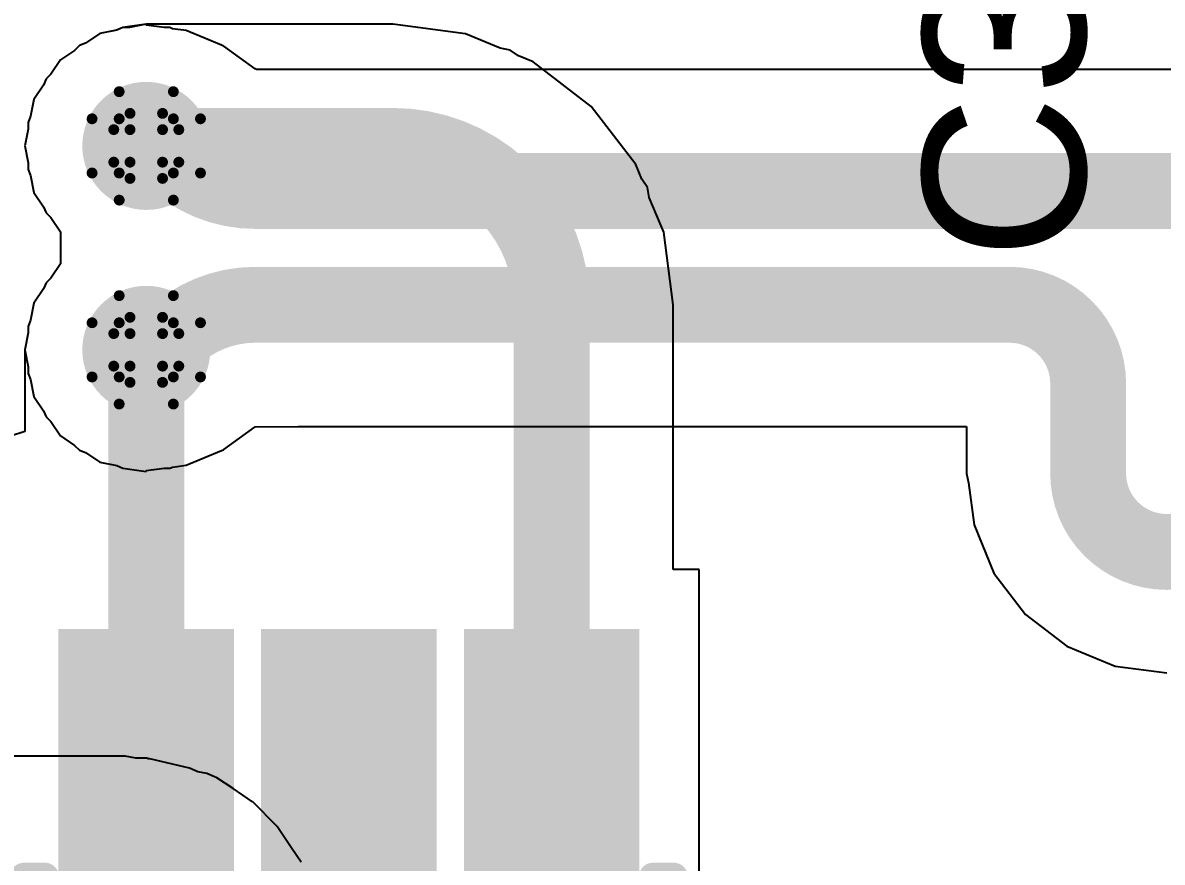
# Model space of a CAD drawing. Header units: inches. Extents: x -3 to 195, y 0 to 199.
# Drawn here: x 0.2789 to 0.4892, y 1.6339 to 1.7887 of the extents above; entities that cross this region are included whole.
import ezdxf

# ---------------------------------------------------------------- set-up
doc = ezdxf.new("R2010")
doc.units = ezdxf.units.IN
doc.header["$MEASUREMENT"] = 0
for name, color, linetype in [('Bottom Layer', 5, 'Continuous'), ('Drill Drawing', 1, 'Continuous'), ('Top Layer', 1, 'Continuous'), ('Top Overlay', 2, 'Continuous'), ('Top Paste', 8, 'Continuous'), ('Top Solder', 216, 'Continuous'), ('Via Holes', 16, 'Continuous')]:
    doc.layers.add(name, color=color, linetype=linetype)
doc.styles.add('Arial', font='', dxfattribs={"height": 0.2})
doc.styles.get('Arial').set_extended_font_data('Arial')

# ---------------------------------------------------------------- blocks, each defined once
blk = doc.blocks.new('SOT_23_6_16')
at = {"layer": 'Top Layer'}
for points in [[(-0.07558985, 0.0496061), (-0.02755835, 0.0496061), (-0.02755835, 0.0251967), (-0.07558985, 0.0251967)], [(0.02756015, 0.0496061), (0.07559165, 0.0496061), (0.07559165, 0.0251967), (0.02756015, 0.0251967)], [(-0.07558985, 0.0122041), (-0.02755835, 0.0122041), (-0.02755835, -0.0122053), (-0.07558985, -0.0122053)], [(0.02756015, 0.0122041), (0.07559165, 0.0122041), (0.07559165, -0.0122053), (0.02756015, -0.0122053)], [(-0.07558985, -0.0251979), (-0.02755835, -0.0251979), (-0.02755835, -0.0496073), (-0.07558985, -0.0496073)], [(0.02756015, -0.0251979), (0.07559165, -0.0251979), (0.07559165, -0.0496073), (0.02756015, -0.0496073)]]:
    blk.add_hatch(color=1, dxfattribs=at).paths.add_polyline_path(points)
at = {"layer": 'Top Paste'}
for points in [[(-0.07558985, 0.0496061), (-0.02755835, 0.0496061), (-0.02755835, 0.0251967), (-0.07558985, 0.0251967)], [(0.02756015, 0.0496061), (0.07559165, 0.0496061), (0.07559165, 0.0251967), (0.02756015, 0.0251967)], [(-0.07558985, 0.0122041), (-0.02755835, 0.0122041), (-0.02755835, -0.0122053), (-0.07558985, -0.0122053)], [(0.02756015, 0.0122041), (0.07559165, 0.0122041), (0.07559165, -0.0122053), (0.02756015, -0.0122053)], [(-0.07558985, -0.0251979), (-0.02755835, -0.0251979), (-0.02755835, -0.0496073), (-0.07558985, -0.0496073)], [(0.02756015, -0.0251979), (0.07559165, -0.0251979), (0.07559165, -0.0496073), (0.02756015, -0.0496073)]]:
    blk.add_hatch(color=8, dxfattribs=at).paths.add_polyline_path(points)
at = {"layer": 'Top Solder'}
for points in [[(-0.07958985, 0.0536061), (-0.02355835, 0.0536061), (-0.02355835, 0.0211967), (-0.07958985, 0.0211967)], [(0.02356015, 0.0536061), (0.07959165, 0.0536061), (0.07959165, 0.0211967), (0.02356015, 0.0211967)], [(-0.07958985, 0.0162041), (-0.02355835, 0.0162041), (-0.02355835, -0.0162053), (-0.07958985, -0.0162053)], [(0.02356015, 0.0162041), (0.07959165, 0.0162041), (0.07959165, -0.0162053), (0.02356015, -0.0162053)], [(-0.07958985, -0.0211979), (-0.02355835, -0.0211979), (-0.02355835, -0.0536073), (-0.07958985, -0.0536073)], [(0.02356015, -0.0211979), (0.07959165, -0.0211979), (0.07959165, -0.0536073), (0.02356015, -0.0536073)]]:
    blk.add_hatch(color=216, dxfattribs=at).paths.add_polyline_path(points)
at = {"layer": 'Top Overlay'}
for points in [[(-0.0350001, 0.0599994, 0.005, 0.005, 0), (0.0339999, 0.0599994, 0.005, 0.005, 0)], [(-0.0350001, 0.0599994, 0.005, 0.005, 0), (-0.0350001, 0.0560634, 0.005, 0.005, 0)], [(0.0339999, 0.0599994, 0.005, 0.005, 0), (0.0339999, 0.0560635, 0.005, 0.005, 0)], [(-0.0860001, 0.0429994, 0.005, 0.005, 0), (-0.0860002, 0.0329994, 0.005, 0.005, 0)], [(-0.0860001, 0.0429994, 0.005, 0.005, 0), (-0.0810001, 0.0379994, 0.005, 0.005, 0)], [(-0.0810001, 0.0379994, 0.005, 0.005, 0), (-0.0860002, 0.0329994, 0.005, 0.005, 0)], [(-0.0350002, -0.0560626, 0.005, 0.005, 0), (-0.0350001, -0.0600006, 0.005, 0.005, 0)], [(0.0339999, -0.0560626, 0.005, 0.005, 0), (0.0339999, -0.0600006, 0.005, 0.005, 0)], [(-0.0350001, -0.0600006, 0.005, 0.005, 0), (0.0339999, -0.0600006, 0.005, 0.005, 0)]]:
    blk.add_lwpolyline(points, format="xyseb", dxfattribs=at)
for points in [[(-0.0362501, 0.0599994, 0.0025, 0.0025, 1), (-0.0337501, 0.0599994, 0.0025, 0.0025, 1)], [(-0.0362501, 0.0599994, 0.0025, 0.0025, 1), (-0.0337501, 0.0599994, 0.0025, 0.0025, 1)], [(0.0327499, 0.0599994, 0.0025, 0.0025, 1), (0.0352499, 0.0599994, 0.0025, 0.0025, 1)], [(0.0327499, 0.0599994, 0.0025, 0.0025, 1), (0.0352499, 0.0599994, 0.0025, 0.0025, 1)], [(-0.0362501, 0.0560634, 0.0025, 0.0025, 1), (-0.0337501, 0.0560634, 0.0025, 0.0025, 1)], [(0.0327499, 0.0560635, 0.0025, 0.0025, 1), (0.0352499, 0.0560635, 0.0025, 0.0025, 1)], [(-0.0872501, 0.0429994, 0.0025, 0.0025, 1), (-0.0847501, 0.0429994, 0.0025, 0.0025, 1)], [(-0.0872501, 0.0429994, 0.0025, 0.0025, 1), (-0.0847501, 0.0429994, 0.0025, 0.0025, 1)], [(-0.0822501, 0.0379994, 0.0025, 0.0025, 1), (-0.0797501, 0.0379994, 0.0025, 0.0025, 1)], [(-0.0822501, 0.0379994, 0.0025, 0.0025, 1), (-0.0797501, 0.0379994, 0.0025, 0.0025, 1)], [(-0.0872502, 0.0329994, 0.0025, 0.0025, 1), (-0.0847502, 0.0329994, 0.0025, 0.0025, 1)], [(-0.0872502, 0.0329994, 0.0025, 0.0025, 1), (-0.0847502, 0.0329994, 0.0025, 0.0025, 1)], [(-0.0362502, -0.0560626, 0.0025, 0.0025, 1), (-0.0337502, -0.0560626, 0.0025, 0.0025, 1)], [(0.0327499, -0.0560626, 0.0025, 0.0025, 1), (0.0352499, -0.0560626, 0.0025, 0.0025, 1)], [(-0.0362501, -0.0600006, 0.0025, 0.0025, 1), (-0.0337501, -0.0600006, 0.0025, 0.0025, 1)], [(-0.0362501, -0.0600006, 0.0025, 0.0025, 1), (-0.0337501, -0.0600006, 0.0025, 0.0025, 1)], [(0.0327499, -0.0600006, 0.0025, 0.0025, 1), (0.0352499, -0.0600006, 0.0025, 0.0025, 1)], [(0.0327499, -0.0600006, 0.0025, 0.0025, 1), (0.0352499, -0.0600006, 0.0025, 0.0025, 1)]]:
    blk.add_lwpolyline(points, format="xyseb", close=True, dxfattribs=at)

msp = doc.modelspace()

# ---------------------------------------------------------------- hatches: boundary and pattern name
at = {"layer": 'Bottom Layer'}
h = msp.add_hatch(color=5, dxfattribs=at)
edge = h.paths.add_edge_path()
edge.add_arc((0.3016941, 1.766), 0.011811, 0, 360)
h = msp.add_hatch(color=5, dxfattribs=at)
edge = h.paths.add_edge_path()
edge.add_arc((0.3016941, 1.728378), 0.011811, 0, 360)
at = {"layer": 'Top Layer'}
h = msp.add_hatch(color=1, dxfattribs=at)
edge = h.paths.add_edge_path()
edge.add_arc((0.3016941, 1.766), 0.011811, 0, 360)
h = msp.add_hatch(color=1, dxfattribs=at)
edge = h.paths.add_edge_path()
edge.add_arc((0.3016941, 1.728378), 0.011811, 0, 360)
at = {"layer": 'Via Holes'}
h = msp.add_hatch(color=7, dxfattribs=at)
edge = h.paths.add_edge_path()
edge.add_arc((0.3016941, 1.766), 0.0059055, 0, 360)
h = msp.add_hatch(color=7, dxfattribs=at)
edge = h.paths.add_edge_path()
edge.add_arc((0.3016941, 1.728378), 0.0059055, 0, 360)

# ---------------------------------------------------------------- linework, layer by layer
at = {"layer": 'Bottom Layer'}
for p, q in [((0.2962282, 1.787344), (0.2931101, 1.7867235)), ((0.2973555, 1.7878113), (0.2962282, 1.787344)), ((0.3016942, 1.7884312), (0.2973555, 1.7878113)), ((0.3016943, 1.7882441), (0.3016942, 1.7884312)), ((0.3049839, 1.787811), (0.3016943, 1.7882441)), ((0.3060326, 1.787811), (0.3049839, 1.787811)), ((0.3065212, 1.7876086), (0.3060326, 1.787811)), ((0.3090782, 1.787272), (0.3065212, 1.7876086)), ((0.3155654, 1.7845849), (0.3090782, 1.787272)), ((0.2931101, 1.7867235), (0.2904678, 1.784958)), ((0.2884754, 1.7836267), (0.285833, 1.7818611)), ((0.2893392, 1.7844905), (0.2884754, 1.7836267)), ((0.2904678, 1.784958), (0.2893392, 1.7844905)), ((0.3159591, 1.7844219), (0.3155654, 1.7845849)), ((0.3159767, 1.7844091), (0.3159591, 1.7844219)), ((0.3217586, 1.7802229), (0.3159767, 1.7844091)), ((0.285833, 1.7818611), (0.2840674, 1.7792187)), ((0.2840674, 1.7792187), (0.2832036, 1.7783549)), ((0.3217587, 1.7802228), (0.3217586, 1.7802229)), ((0.3220069, 1.78012), (0.3217587, 1.7802228)), ((0.8746366, 1.78012), (0.3220069, 1.78012)), ((0.2827361, 1.7772263), (0.2809706, 1.774584)), ((0.2832036, 1.7783549), (0.2827361, 1.7772263)), ((0.2809706, 1.774584), (0.2803506, 1.7714672)), ((0.2803506, 1.7714672), (0.2798831, 1.7703385)), ((0.2798831, 1.7691169), (0.2792631, 1.766)), ((0.2798831, 1.7703385), (0.2798831, 1.7691169)), ((0.2792631, 1.766), (0.2798831, 1.7628831)), ((0.2798831, 1.7628831), (0.2798831, 1.7616615)), ((0.2798831, 1.7616615), (0.2803506, 1.7605328)), ((0.2803506, 1.7605328), (0.2809706, 1.757416)), ((0.2809706, 1.757416), (0.2827361, 1.7547737)), ((0.2827361, 1.7547737), (0.2832036, 1.7536451)), ((0.2832036, 1.7536451), (0.2840674, 1.7527813)), ((0.2840674, 1.7527813), (0.285833, 1.7501388)), ((0.285833, 1.7501388), (0.2858329, 1.7442392)), ((0.2858329, 1.7442392), (0.2840674, 1.7415967)), ((0.2840674, 1.7415967), (0.2832036, 1.7407329)), ((0.2827361, 1.7396043), (0.2809706, 1.736962)), ((0.2832036, 1.7407329), (0.2827361, 1.7396043)), ((0.2809706, 1.736962), (0.2803506, 1.7338452)), ((0.2803506, 1.7338452), (0.2798831, 1.7327165)), ((0.2798831, 1.7327165), (0.2798831, 1.7314949)), ((0.2798831, 1.7314949), (0.2792631, 1.728378)), ((0.2792631, 1.728378), (0.2798831, 1.7252611)), ((0.2798831, 1.7252611), (0.2798831, 1.7240395)), ((0.2798831, 1.7240395), (0.2803506, 1.7229108)), ((0.2803506, 1.7229108), (0.2809706, 1.719794)), ((0.2809706, 1.719794), (0.2827361, 1.7171517)), ((0.2827361, 1.7171517), (0.2832036, 1.7160231)), ((0.2832036, 1.7160231), (0.2840674, 1.7151593)), ((0.2840674, 1.7151593), (0.285833, 1.7125169)), ((0.3159767, 1.7099689), (0.3217586, 1.7141551)), ((0.3217586, 1.7141551), (0.3297195, 1.714258)), ((0.3297195, 1.714258), (0.4530695, 1.714258)), ((0.4530695, 1.714258), (0.4530695, 1.7056004)), ((0.285833, 1.7125169), (0.2884754, 1.7107513)), ((0.2884754, 1.7107513), (0.2893392, 1.7098875)), ((0.2893392, 1.7098875), (0.2904678, 1.70942)), ((0.3090782, 1.707106), (0.3155653, 1.7097931)), ((0.3155653, 1.7097931), (0.3159591, 1.7099561)), ((0.3159591, 1.7099561), (0.3159767, 1.7099689)), ((0.2904678, 1.70942), (0.2931101, 1.7076545)), ((0.2931101, 1.7076545), (0.2962282, 1.707034)), ((0.2962282, 1.707034), (0.2973555, 1.7065667)), ((0.2973555, 1.7065667), (0.3016943, 1.7059468)), ((0.3016943, 1.7061339), (0.3049839, 1.706567)), ((0.3016943, 1.7059468), (0.3016943, 1.7061339)), ((0.3049839, 1.706567), (0.3060326, 1.706567)), ((0.3060326, 1.706567), (0.3065212, 1.7067694)), ((0.3065212, 1.7067694), (0.3090782, 1.707106)), ((0.4530695, 1.7056004), (0.4534125, 1.703876)), ((0.4534125, 1.703876), (0.4544399, 1.696072)), ((0.4544399, 1.696072), (0.4581178, 1.6871929)), ((0.4581178, 1.6871929), (0.4639684, 1.6795683)), ((0.4639684, 1.6795683), (0.471593, 1.6737177)), ((0.471593, 1.6737177), (0.4804721, 1.6700398)), ((0.4804721, 1.6700398), (0.4900005, 1.6687854)), ((0.2977678, 1.6534541), (0.1671961, 1.653454)), ((0.299748, 1.6530602), (0.2977678, 1.6534541)), ((0.301767, 1.6530581), (0.299748, 1.6530602)), ((0.3020591, 1.6529368), (0.301767, 1.6530581)), ((0.3023748, 1.6529268), (0.3020591, 1.6529368)), ((0.3096639, 1.6512366), (0.3023748, 1.6529268)), ((0.3112035, 1.6505413), (0.3096639, 1.6512366)), ((0.3128611, 1.6502116), (0.3112035, 1.6505413)), ((0.3147089, 1.6494462), (0.3128611, 1.6502116)), ((0.3147095, 1.6494458), (0.3147089, 1.6494462)), ((0.3147101, 1.6494457), (0.3147095, 1.6494458)), ((0.317702, 1.6474463), (0.3147101, 1.6494457)), ((0.3213246, 1.6450259), (0.317702, 1.6474463)), ((0.321325, 1.6450252), (0.3213246, 1.6450259)), ((0.3213254, 1.645025), (0.321325, 1.6450252)), ((0.325863, 1.6404869), (0.3213254, 1.645025)), ((0.3258635, 1.6404866), (0.325863, 1.6404869)), ((0.3285741, 1.6364291), (0.3258635, 1.6404866)), ((0.330283, 1.6338714), (0.3285741, 1.6364291)), ((0.3302831, 1.633871), (0.330283, 1.6338714)), ((0.3302833, 1.6338707), (0.3302831, 1.633871))]:
    msp.add_line(p, q, dxfattribs=at)
for points in [[(0.3016941, 1.766, 0.014, 0.014, -0.1986358635022935), (0.3061342, 1.7641636, 0.014, 0.014, 0)], [(0.3061342, 1.7641636, 0.014, 0.014, -0.0002659941480404018), (0.3061389, 1.7641589, 0.014, 0.014, 0)], [(0.3061525, 1.7641453, 0.014, 0.014, -0.000218279029434293), (0.3061389, 1.7641589, 0.014, 0.014, 0)], [(0.3217586, 1.757689, 0.014, 0.014, -0.1986854617456706), (0.3061525, 1.7641453, 0.014, 0.014, 0)], [(0.3217586, 1.757689, 0.014, 0.014, 0), (0.4524211, 1.757689, 0.014, 0.014, 0)], [(0.4524211, 1.757689, 0.014, 0.014, 0), (0.6, 1.757689, 0.014, 0.014, 0)], [(0.3061525, 1.7302327, 0.014, 0.014, -0.1986854617456708), (0.3217586, 1.736689, 0.014, 0.014, 0)], [(0.3217586, 1.736689, 0.014, 0.014, 0), (0.425, 1.736689, 0.014, 0.014, 0)], [(0.425, 1.736689, 0.014, 0.014, 0), (0.4610005, 1.736689, 0.014, 0.014, 0)], [(0.4610005, 1.736689, 0.014, 0.014, -0.4142135623730951), (0.4755005, 1.722189, 0.014, 0.014, 0)], [(0.3061342, 1.7302144, 0.014, 0.014, -0.1986358635022935), (0.3016941, 1.728378, 0.014, 0.014, 0)], [(0.3061389, 1.7302191, 0.014, 0.014, -0.000265994148040374), (0.3061342, 1.7302144, 0.014, 0.014, 0)], [(0.3061389, 1.7302191, 0.014, 0.014, -0.0002182790294341819), (0.3061525, 1.7302327, 0.014, 0.014, 0)], [(0.4755005, 1.7056004, 0.014, 0.014, 0), (0.4755005, 1.722189, 0.014, 0.014, 0)], [(0.5045005, 1.7056004, 0.014, 0.014, -0.9999999999999999), (0.4755005, 1.7056004, 0.014, 0.014, 0)]]:
    msp.add_lwpolyline(points, format="xyseb", dxfattribs=at)
for points in [[(0.2981941, 1.766, 0.007, 0.007, 1), (0.3051941, 1.766, 0.007, 0.007, 1)], [(0.3026342, 1.7641636, 0.007, 0.007, 1), (0.3096342, 1.7641636, 0.007, 0.007, 1)], [(0.3026342, 1.7641636, 0.007, 0.007, 1), (0.3096342, 1.7641636, 0.007, 0.007, 1)], [(0.3026389, 1.7641589, 0.007, 0.007, 1), (0.3096389, 1.7641589, 0.007, 0.007, 1)], [(0.3026389, 1.7641589, 0.007, 0.007, 1), (0.3096389, 1.7641589, 0.007, 0.007, 1)], [(0.3026525, 1.7641453, 0.007, 0.007, 1), (0.3096525, 1.7641453, 0.007, 0.007, 1)], [(0.3026525, 1.7641453, 0.007, 0.007, 1), (0.3096525, 1.7641453, 0.007, 0.007, 1)], [(0.3182586, 1.757689, 0.007, 0.007, 1), (0.3252586, 1.757689, 0.007, 0.007, 1)], [(0.3182586, 1.757689, 0.007, 0.007, 1), (0.3252586, 1.757689, 0.007, 0.007, 1)], [(0.4489211, 1.757689, 0.007, 0.007, 1), (0.4559211, 1.757689, 0.007, 0.007, 1)], [(0.4489211, 1.757689, 0.007, 0.007, 1), (0.4559211, 1.757689, 0.007, 0.007, 1)], [(0.3182586, 1.736689, 0.007, 0.007, 1), (0.3252586, 1.736689, 0.007, 0.007, 1)], [(0.3182586, 1.736689, 0.007, 0.007, 1), (0.3252586, 1.736689, 0.007, 0.007, 1)], [(0.4215, 1.736689, 0.007, 0.007, 1), (0.4285, 1.736689, 0.007, 0.007, 1)], [(0.4215, 1.736689, 0.007, 0.007, 1), (0.4285, 1.736689, 0.007, 0.007, 1)], [(0.4575005, 1.736689, 0.007, 0.007, 1), (0.4645005, 1.736689, 0.007, 0.007, 1)], [(0.4575005, 1.736689, 0.007, 0.007, 1), (0.4645005, 1.736689, 0.007, 0.007, 1)], [(0.3026342, 1.7302144, 0.007, 0.007, 1), (0.3096342, 1.7302144, 0.007, 0.007, 1)], [(0.3026342, 1.7302144, 0.007, 0.007, 1), (0.3096342, 1.7302144, 0.007, 0.007, 1)], [(0.3026389, 1.7302191, 0.007, 0.007, 1), (0.3096389, 1.7302191, 0.007, 0.007, 1)], [(0.3026389, 1.7302191, 0.007, 0.007, 1), (0.3096389, 1.7302191, 0.007, 0.007, 1)], [(0.3026525, 1.7302327, 0.007, 0.007, 1), (0.3096525, 1.7302327, 0.007, 0.007, 1)], [(0.3026525, 1.7302327, 0.007, 0.007, 1), (0.3096525, 1.7302327, 0.007, 0.007, 1)], [(0.2981941, 1.728378, 0.007, 0.007, 1), (0.3051941, 1.728378, 0.007, 0.007, 1)], [(0.4720005, 1.722189, 0.007, 0.007, 1), (0.4790005, 1.722189, 0.007, 0.007, 1)], [(0.4720005, 1.722189, 0.007, 0.007, 1), (0.4790005, 1.722189, 0.007, 0.007, 1)], [(0.4720005, 1.7056004, 0.007, 0.007, 1), (0.4790005, 1.7056004, 0.007, 0.007, 1)], [(0.4720005, 1.7056004, 0.007, 0.007, 1), (0.4790005, 1.7056004, 0.007, 0.007, 1)]]:
    msp.add_lwpolyline(points, format="xyseb", close=True, dxfattribs=at)
at = {"layer": 'Drill Drawing'}
for points in [[(0.2966941, 1.771, 0.002, 0.002, 0), (0.2966941, 1.776, 0.002, 0.002, 0)], [(0.2966941, 1.776, 0.002, 0.002, 0), (0.3066941, 1.776, 0.002, 0.002, 0)], [(0.3066941, 1.771, 0.002, 0.002, 0), (0.3066941, 1.776, 0.002, 0.002, 0)], [(0.2986941, 1.769, 0.002, 0.002, 0), (0.2986941, 1.772, 0.002, 0.002, 0)], [(0.2986941, 1.772, 0.002, 0.002, 0), (0.3046941, 1.772, 0.002, 0.002, 0)], [(0.3046941, 1.769, 0.002, 0.002, 0), (0.3046941, 1.772, 0.002, 0.002, 0)], [(0.2916941, 1.761, 0.002, 0.002, 0), (0.2916941, 1.771, 0.002, 0.002, 0)], [(0.2916941, 1.771, 0.002, 0.002, 0), (0.2966941, 1.771, 0.002, 0.002, 0)], [(0.3066941, 1.771, 0.002, 0.002, 0), (0.3116941, 1.771, 0.002, 0.002, 0)], [(0.3116941, 1.761, 0.002, 0.002, 0), (0.3116941, 1.771, 0.002, 0.002, 0)], [(0.2956941, 1.763, 0.002, 0.002, 0), (0.2956941, 1.769, 0.002, 0.002, 0)], [(0.2956941, 1.769, 0.002, 0.002, 0), (0.2986941, 1.769, 0.002, 0.002, 0)], [(0.3046941, 1.769, 0.002, 0.002, 0), (0.3076941, 1.769, 0.002, 0.002, 0)], [(0.3076941, 1.763, 0.002, 0.002, 0), (0.3076941, 1.769, 0.002, 0.002, 0)], [(0.2956941, 1.763, 0.002, 0.002, 0), (0.2986941, 1.763, 0.002, 0.002, 0)], [(0.2986941, 1.76, 0.002, 0.002, 0), (0.2986941, 1.763, 0.002, 0.002, 0)], [(0.3046941, 1.763, 0.002, 0.002, 0), (0.3076941, 1.763, 0.002, 0.002, 0)], [(0.3046941, 1.76, 0.002, 0.002, 0), (0.3046941, 1.763, 0.002, 0.002, 0)], [(0.2916941, 1.761, 0.002, 0.002, 0), (0.2966941, 1.761, 0.002, 0.002, 0)], [(0.2966941, 1.756, 0.002, 0.002, 0), (0.2966941, 1.761, 0.002, 0.002, 0)], [(0.2986941, 1.76, 0.002, 0.002, 0), (0.3046941, 1.76, 0.002, 0.002, 0)], [(0.3066941, 1.761, 0.002, 0.002, 0), (0.3116941, 1.761, 0.002, 0.002, 0)], [(0.3066941, 1.756, 0.002, 0.002, 0), (0.3066941, 1.761, 0.002, 0.002, 0)], [(0.2966941, 1.756, 0.002, 0.002, 0), (0.3066941, 1.756, 0.002, 0.002, 0)], [(0.2966941, 1.733378, 0.002, 0.002, 0), (0.2966941, 1.738378, 0.002, 0.002, 0)], [(0.2966941, 1.738378, 0.002, 0.002, 0), (0.3066941, 1.738378, 0.002, 0.002, 0)], [(0.3066941, 1.733378, 0.002, 0.002, 0), (0.3066941, 1.738378, 0.002, 0.002, 0)], [(0.2986941, 1.731378, 0.002, 0.002, 0), (0.2986941, 1.734378, 0.002, 0.002, 0)], [(0.2986941, 1.734378, 0.002, 0.002, 0), (0.3046941, 1.734378, 0.002, 0.002, 0)], [(0.3046941, 1.731378, 0.002, 0.002, 0), (0.3046941, 1.734378, 0.002, 0.002, 0)], [(0.2916941, 1.723378, 0.002, 0.002, 0), (0.2916941, 1.733378, 0.002, 0.002, 0)], [(0.2916941, 1.733378, 0.002, 0.002, 0), (0.2966941, 1.733378, 0.002, 0.002, 0)], [(0.3066941, 1.733378, 0.002, 0.002, 0), (0.3116941, 1.733378, 0.002, 0.002, 0)], [(0.3116941, 1.723378, 0.002, 0.002, 0), (0.3116941, 1.733378, 0.002, 0.002, 0)], [(0.2956941, 1.725378, 0.002, 0.002, 0), (0.2956941, 1.731378, 0.002, 0.002, 0)], [(0.2956941, 1.731378, 0.002, 0.002, 0), (0.2986941, 1.731378, 0.002, 0.002, 0)], [(0.3046941, 1.731378, 0.002, 0.002, 0), (0.3076941, 1.731378, 0.002, 0.002, 0)], [(0.3076941, 1.725378, 0.002, 0.002, 0), (0.3076941, 1.731378, 0.002, 0.002, 0)], [(0.2956941, 1.725378, 0.002, 0.002, 0), (0.2986941, 1.725378, 0.002, 0.002, 0)], [(0.2986941, 1.722378, 0.002, 0.002, 0), (0.2986941, 1.725378, 0.002, 0.002, 0)], [(0.3046941, 1.725378, 0.002, 0.002, 0), (0.3076941, 1.725378, 0.002, 0.002, 0)], [(0.3046941, 1.722378, 0.002, 0.002, 0), (0.3046941, 1.725378, 0.002, 0.002, 0)], [(0.2916941, 1.723378, 0.002, 0.002, 0), (0.2966941, 1.723378, 0.002, 0.002, 0)], [(0.2966941, 1.718378, 0.002, 0.002, 0), (0.2966941, 1.723378, 0.002, 0.002, 0)], [(0.3066941, 1.723378, 0.002, 0.002, 0), (0.3116941, 1.723378, 0.002, 0.002, 0)], [(0.3066941, 1.718378, 0.002, 0.002, 0), (0.3066941, 1.723378, 0.002, 0.002, 0)], [(0.2986941, 1.722378, 0.002, 0.002, 0), (0.3046941, 1.722378, 0.002, 0.002, 0)], [(0.2966941, 1.718378, 0.002, 0.002, 0), (0.3066941, 1.718378, 0.002, 0.002, 0)]]:
    msp.add_lwpolyline(points, format="xyseb", dxfattribs=at)
for points in [[(0.2961941, 1.776, 0.001, 0.001, 1), (0.2971941, 1.776, 0.001, 0.001, 1)], [(0.2961941, 1.776, 0.001, 0.001, 1), (0.2971941, 1.776, 0.001, 0.001, 1)], [(0.3061941, 1.776, 0.001, 0.001, 1), (0.3071941, 1.776, 0.001, 0.001, 1)], [(0.3061941, 1.776, 0.001, 0.001, 1), (0.3071941, 1.776, 0.001, 0.001, 1)], [(0.2981941, 1.772, 0.001, 0.001, 1), (0.2991941, 1.772, 0.001, 0.001, 1)], [(0.2981941, 1.772, 0.001, 0.001, 1), (0.2991941, 1.772, 0.001, 0.001, 1)], [(0.3041941, 1.772, 0.001, 0.001, 1), (0.3051941, 1.772, 0.001, 0.001, 1)], [(0.3041941, 1.772, 0.001, 0.001, 1), (0.3051941, 1.772, 0.001, 0.001, 1)], [(0.2911941, 1.771, 0.001, 0.001, 1), (0.2921941, 1.771, 0.001, 0.001, 1)], [(0.2911941, 1.771, 0.001, 0.001, 1), (0.2921941, 1.771, 0.001, 0.001, 1)], [(0.2961941, 1.771, 0.001, 0.001, 1), (0.2971941, 1.771, 0.001, 0.001, 1)], [(0.2961941, 1.771, 0.001, 0.001, 1), (0.2971941, 1.771, 0.001, 0.001, 1)], [(0.3061941, 1.771, 0.001, 0.001, 1), (0.3071941, 1.771, 0.001, 0.001, 1)], [(0.3061941, 1.771, 0.001, 0.001, 1), (0.3071941, 1.771, 0.001, 0.001, 1)], [(0.3111941, 1.771, 0.001, 0.001, 1), (0.3121941, 1.771, 0.001, 0.001, 1)], [(0.3111941, 1.771, 0.001, 0.001, 1), (0.3121941, 1.771, 0.001, 0.001, 1)], [(0.2951941, 1.769, 0.001, 0.001, 1), (0.2961941, 1.769, 0.001, 0.001, 1)], [(0.2951941, 1.769, 0.001, 0.001, 1), (0.2961941, 1.769, 0.001, 0.001, 1)], [(0.2981941, 1.769, 0.001, 0.001, 1), (0.2991941, 1.769, 0.001, 0.001, 1)], [(0.2981941, 1.769, 0.001, 0.001, 1), (0.2991941, 1.769, 0.001, 0.001, 1)], [(0.3041941, 1.769, 0.001, 0.001, 1), (0.3051941, 1.769, 0.001, 0.001, 1)], [(0.3041941, 1.769, 0.001, 0.001, 1), (0.3051941, 1.769, 0.001, 0.001, 1)], [(0.3071941, 1.769, 0.001, 0.001, 1), (0.3081941, 1.769, 0.001, 0.001, 1)], [(0.3071941, 1.769, 0.001, 0.001, 1), (0.3081941, 1.769, 0.001, 0.001, 1)], [(0.2951941, 1.763, 0.001, 0.001, 1), (0.2961941, 1.763, 0.001, 0.001, 1)], [(0.2951941, 1.763, 0.001, 0.001, 1), (0.2961941, 1.763, 0.001, 0.001, 1)], [(0.2981941, 1.763, 0.001, 0.001, 1), (0.2991941, 1.763, 0.001, 0.001, 1)], [(0.2981941, 1.763, 0.001, 0.001, 1), (0.2991941, 1.763, 0.001, 0.001, 1)], [(0.3041941, 1.763, 0.001, 0.001, 1), (0.3051941, 1.763, 0.001, 0.001, 1)], [(0.3041941, 1.763, 0.001, 0.001, 1), (0.3051941, 1.763, 0.001, 0.001, 1)], [(0.3071941, 1.763, 0.001, 0.001, 1), (0.3081941, 1.763, 0.001, 0.001, 1)], [(0.3071941, 1.763, 0.001, 0.001, 1), (0.3081941, 1.763, 0.001, 0.001, 1)], [(0.2911941, 1.761, 0.001, 0.001, 1), (0.2921941, 1.761, 0.001, 0.001, 1)], [(0.2911941, 1.761, 0.001, 0.001, 1), (0.2921941, 1.761, 0.001, 0.001, 1)], [(0.2961941, 1.761, 0.001, 0.001, 1), (0.2971941, 1.761, 0.001, 0.001, 1)], [(0.2961941, 1.761, 0.001, 0.001, 1), (0.2971941, 1.761, 0.001, 0.001, 1)], [(0.2981941, 1.76, 0.001, 0.001, 1), (0.2991941, 1.76, 0.001, 0.001, 1)], [(0.2981941, 1.76, 0.001, 0.001, 1), (0.2991941, 1.76, 0.001, 0.001, 1)], [(0.3041941, 1.76, 0.001, 0.001, 1), (0.3051941, 1.76, 0.001, 0.001, 1)], [(0.3041941, 1.76, 0.001, 0.001, 1), (0.3051941, 1.76, 0.001, 0.001, 1)], [(0.3061941, 1.761, 0.001, 0.001, 1), (0.3071941, 1.761, 0.001, 0.001, 1)], [(0.3061941, 1.761, 0.001, 0.001, 1), (0.3071941, 1.761, 0.001, 0.001, 1)], [(0.3111941, 1.761, 0.001, 0.001, 1), (0.3121941, 1.761, 0.001, 0.001, 1)], [(0.3111941, 1.761, 0.001, 0.001, 1), (0.3121941, 1.761, 0.001, 0.001, 1)], [(0.2961941, 1.756, 0.001, 0.001, 1), (0.2971941, 1.756, 0.001, 0.001, 1)], [(0.2961941, 1.756, 0.001, 0.001, 1), (0.2971941, 1.756, 0.001, 0.001, 1)], [(0.3061941, 1.756, 0.001, 0.001, 1), (0.3071941, 1.756, 0.001, 0.001, 1)], [(0.3061941, 1.756, 0.001, 0.001, 1), (0.3071941, 1.756, 0.001, 0.001, 1)], [(0.2961941, 1.738378, 0.001, 0.001, 1), (0.2971941, 1.738378, 0.001, 0.001, 1)], [(0.2961941, 1.738378, 0.001, 0.001, 1), (0.2971941, 1.738378, 0.001, 0.001, 1)], [(0.3061941, 1.738378, 0.001, 0.001, 1), (0.3071941, 1.738378, 0.001, 0.001, 1)], [(0.3061941, 1.738378, 0.001, 0.001, 1), (0.3071941, 1.738378, 0.001, 0.001, 1)], [(0.2981941, 1.734378, 0.001, 0.001, 1), (0.2991941, 1.734378, 0.001, 0.001, 1)], [(0.2981941, 1.734378, 0.001, 0.001, 1), (0.2991941, 1.734378, 0.001, 0.001, 1)], [(0.3041941, 1.734378, 0.001, 0.001, 1), (0.3051941, 1.734378, 0.001, 0.001, 1)], [(0.3041941, 1.734378, 0.001, 0.001, 1), (0.3051941, 1.734378, 0.001, 0.001, 1)], [(0.2911941, 1.733378, 0.001, 0.001, 1), (0.2921941, 1.733378, 0.001, 0.001, 1)], [(0.2911941, 1.733378, 0.001, 0.001, 1), (0.2921941, 1.733378, 0.001, 0.001, 1)], [(0.2961941, 1.733378, 0.001, 0.001, 1), (0.2971941, 1.733378, 0.001, 0.001, 1)], [(0.2961941, 1.733378, 0.001, 0.001, 1), (0.2971941, 1.733378, 0.001, 0.001, 1)], [(0.3061941, 1.733378, 0.001, 0.001, 1), (0.3071941, 1.733378, 0.001, 0.001, 1)], [(0.3061941, 1.733378, 0.001, 0.001, 1), (0.3071941, 1.733378, 0.001, 0.001, 1)], [(0.3111941, 1.733378, 0.001, 0.001, 1), (0.3121941, 1.733378, 0.001, 0.001, 1)], [(0.3111941, 1.733378, 0.001, 0.001, 1), (0.3121941, 1.733378, 0.001, 0.001, 1)], [(0.2951941, 1.731378, 0.001, 0.001, 1), (0.2961941, 1.731378, 0.001, 0.001, 1)], [(0.2951941, 1.731378, 0.001, 0.001, 1), (0.2961941, 1.731378, 0.001, 0.001, 1)], [(0.2981941, 1.731378, 0.001, 0.001, 1), (0.2991941, 1.731378, 0.001, 0.001, 1)], [(0.2981941, 1.731378, 0.001, 0.001, 1), (0.2991941, 1.731378, 0.001, 0.001, 1)], [(0.3041941, 1.731378, 0.001, 0.001, 1), (0.3051941, 1.731378, 0.001, 0.001, 1)], [(0.3041941, 1.731378, 0.001, 0.001, 1), (0.3051941, 1.731378, 0.001, 0.001, 1)], [(0.3071941, 1.731378, 0.001, 0.001, 1), (0.3081941, 1.731378, 0.001, 0.001, 1)], [(0.3071941, 1.731378, 0.001, 0.001, 1), (0.3081941, 1.731378, 0.001, 0.001, 1)], [(0.2951941, 1.725378, 0.001, 0.001, 1), (0.2961941, 1.725378, 0.001, 0.001, 1)], [(0.2951941, 1.725378, 0.001, 0.001, 1), (0.2961941, 1.725378, 0.001, 0.001, 1)], [(0.2981941, 1.725378, 0.001, 0.001, 1), (0.2991941, 1.725378, 0.001, 0.001, 1)], [(0.2981941, 1.725378, 0.001, 0.001, 1), (0.2991941, 1.725378, 0.001, 0.001, 1)], [(0.3041941, 1.725378, 0.001, 0.001, 1), (0.3051941, 1.725378, 0.001, 0.001, 1)], [(0.3041941, 1.725378, 0.001, 0.001, 1), (0.3051941, 1.725378, 0.001, 0.001, 1)], [(0.3071941, 1.725378, 0.001, 0.001, 1), (0.3081941, 1.725378, 0.001, 0.001, 1)], [(0.3071941, 1.725378, 0.001, 0.001, 1), (0.3081941, 1.725378, 0.001, 0.001, 1)], [(0.2911941, 1.723378, 0.001, 0.001, 1), (0.2921941, 1.723378, 0.001, 0.001, 1)], [(0.2911941, 1.723378, 0.001, 0.001, 1), (0.2921941, 1.723378, 0.001, 0.001, 1)], [(0.2961941, 1.723378, 0.001, 0.001, 1), (0.2971941, 1.723378, 0.001, 0.001, 1)], [(0.2961941, 1.723378, 0.001, 0.001, 1), (0.2971941, 1.723378, 0.001, 0.001, 1)], [(0.3061941, 1.723378, 0.001, 0.001, 1), (0.3071941, 1.723378, 0.001, 0.001, 1)], [(0.3061941, 1.723378, 0.001, 0.001, 1), (0.3071941, 1.723378, 0.001, 0.001, 1)], [(0.3111941, 1.723378, 0.001, 0.001, 1), (0.3121941, 1.723378, 0.001, 0.001, 1)], [(0.3111941, 1.723378, 0.001, 0.001, 1), (0.3121941, 1.723378, 0.001, 0.001, 1)], [(0.2981941, 1.722378, 0.001, 0.001, 1), (0.2991941, 1.722378, 0.001, 0.001, 1)], [(0.2981941, 1.722378, 0.001, 0.001, 1), (0.2991941, 1.722378, 0.001, 0.001, 1)], [(0.3041941, 1.722378, 0.001, 0.001, 1), (0.3051941, 1.722378, 0.001, 0.001, 1)], [(0.3041941, 1.722378, 0.001, 0.001, 1), (0.3051941, 1.722378, 0.001, 0.001, 1)], [(0.2961941, 1.718378, 0.001, 0.001, 1), (0.2971941, 1.718378, 0.001, 0.001, 1)], [(0.2961941, 1.718378, 0.001, 0.001, 1), (0.2971941, 1.718378, 0.001, 0.001, 1)], [(0.3061941, 1.718378, 0.001, 0.001, 1), (0.3071941, 1.718378, 0.001, 0.001, 1)], [(0.3061941, 1.718378, 0.001, 0.001, 1), (0.3071941, 1.718378, 0.001, 0.001, 1)]]:
    msp.add_lwpolyline(points, format="xyseb", close=True, dxfattribs=at)
at = {"layer": 'Top Layer'}
for p, q in [((0.2962269, 1.7873435), (0.2931101, 1.7867235)), ((0.2973556, 1.787811), (0.2962269, 1.7873435)), ((0.2985772, 1.787811), (0.2973556, 1.787811)), ((0.3016941, 1.788431), (0.2985772, 1.787811)), ((0.3471871, 1.788431), (0.3016941, 1.788431)), ((0.360582, 1.7866793), (0.3471871, 1.7884428)), ((0.3471871, 1.7884428), (0.3471871, 1.788431)), ((0.2931101, 1.7867235), (0.2904678, 1.784958)), ((0.367002, 1.7840201), (0.360582, 1.7866793)), ((0.2884754, 1.7836267), (0.285833, 1.7818611)), ((0.2893392, 1.7844905), (0.2884754, 1.7836267)), ((0.2904678, 1.784958), (0.2893392, 1.7844905)), ((0.3688207, 1.7836583), (0.367002, 1.7840201)), ((0.3703625, 1.7826281), (0.3688207, 1.7836583)), ((0.285833, 1.7818611), (0.2840674, 1.7792187)), ((0.373064, 1.7815091), (0.3703625, 1.7826281)), ((0.3837826, 1.7732845), (0.373064, 1.7815091)), ((0.2840674, 1.7792187), (0.2832036, 1.7783549)), ((0.2827361, 1.7772263), (0.2809706, 1.774584)), ((0.2832036, 1.7783549), (0.2827361, 1.7772263)), ((0.2809706, 1.774584), (0.2803506, 1.7714672)), ((0.3920072, 1.7625659), (0.3837826, 1.7732845)), ((0.2803506, 1.7714672), (0.2798831, 1.7703385)), ((0.2798831, 1.7691169), (0.2792631, 1.766)), ((0.2798831, 1.7703385), (0.2798831, 1.7691169)), ((0.2792631, 1.766), (0.2798831, 1.7628831)), ((0.2798831, 1.7628831), (0.2798831, 1.7616615)), ((0.3931262, 1.7598644), (0.3920072, 1.7625659)), ((0.2798831, 1.7616615), (0.2803506, 1.7605328)), ((0.2803506, 1.7605328), (0.2809706, 1.757416)), ((0.3941564, 1.7583226), (0.3931262, 1.7598644)), ((0.3945182, 1.7565039), (0.3941564, 1.7583226)), ((0.2809706, 1.757416), (0.2827361, 1.7547737)), ((0.3971774, 1.7500839), (0.3945182, 1.7565039)), ((0.2827361, 1.7547737), (0.2832036, 1.7536451)), ((0.2832036, 1.7536451), (0.2840674, 1.7527813)), ((0.2840674, 1.7527813), (0.285833, 1.7501389)), ((0.285833, 1.7501389), (0.285833, 1.744239)), ((0.3989409, 1.736689), (0.3971774, 1.7500839)), ((0.285833, 1.744239), (0.2840674, 1.7415967)), ((0.2840674, 1.7415967), (0.2832036, 1.7407329)), ((0.2827361, 1.7396043), (0.2809706, 1.736962)), ((0.2832036, 1.7407329), (0.2827361, 1.7396043)), ((0.2809706, 1.736962), (0.2803506, 1.7338452)), ((0.3989291, 1.68786), (0.3989291, 1.736689)), ((0.3989291, 1.736689), (0.3989409, 1.736689)), ((0.2803506, 1.7338452), (0.2798831, 1.7327165)), ((0.2798831, 1.7327165), (0.2798831, 1.7314949)), ((0.2798831, 1.7314949), (0.2792631, 1.728378)), ((0.2792631, 1.728378), (0.2792631, 1.7133169)), ((0.2792631, 1.7133169), (0.2712631, 1.7107111)), ((0.4037028, 1.68786), (0.3989291, 1.68786)), ((0.4037028, 1.6098286), (0.4037028, 1.68786))]:
    msp.add_line(p, q, dxfattribs=at)
for points in [[(0.3016941, 1.766, 0.014, 0.014, 0), (0.3471871, 1.766, 0.014, 0.014, 0)], [(0.3471871, 1.766, 0.014, 0.014, -0.1158668057424656), (0.3602367, 1.7629348, 0.014, 0.014, 0)], [(0.3602367, 1.7629348, 0.014, 0.014, -0.1634262712843893), (0.3734329, 1.7497386, 0.014, 0.014, 0)], [(0.3734329, 1.7497386, 0.014, 0.014, -0.1158668057424656), (0.3764981, 1.736689, 0.014, 0.014, 0)], [(0.3764981, 1.6488443, 0.014, 0.014, 0), (0.3764981, 1.736689, 0.014, 0.014, 0)], [(0.3016941, 1.6488443, 0.014, 0.014, 0), (0.3016941, 1.728378, 0.014, 0.014, 0)], [(0.3390961, 1.6106269, 0.01, 0.01, 0), (0.3390961, 1.6488443, 0.01, 0.01, 0)]]:
    msp.add_lwpolyline(points, format="xyseb", dxfattribs=at)
for points in [[(0.2981941, 1.766, 0.007, 0.007, 1), (0.3051941, 1.766, 0.007, 0.007, 1)], [(0.3436871, 1.766, 0.007, 0.007, 1), (0.3506871, 1.766, 0.007, 0.007, 1)], [(0.3436871, 1.766, 0.007, 0.007, 1), (0.3506871, 1.766, 0.007, 0.007, 1)], [(0.3567367, 1.7629348, 0.007, 0.007, 1), (0.3637367, 1.7629348, 0.007, 0.007, 1)], [(0.3567367, 1.7629348, 0.007, 0.007, 1), (0.3637367, 1.7629348, 0.007, 0.007, 1)], [(0.3699329, 1.7497386, 0.007, 0.007, 1), (0.3769329, 1.7497386, 0.007, 0.007, 1)], [(0.3699329, 1.7497386, 0.007, 0.007, 1), (0.3769329, 1.7497386, 0.007, 0.007, 1)], [(0.3729981, 1.736689, 0.007, 0.007, 1), (0.3799981, 1.736689, 0.007, 0.007, 1)], [(0.3729981, 1.736689, 0.007, 0.007, 1), (0.3799981, 1.736689, 0.007, 0.007, 1)], [(0.2981941, 1.728378, 0.007, 0.007, 1), (0.3051941, 1.728378, 0.007, 0.007, 1)], [(0.2981941, 1.6488443, 0.007, 0.007, 1), (0.3051941, 1.6488443, 0.007, 0.007, 1)], [(0.3729981, 1.6488443, 0.007, 0.007, 1), (0.3799981, 1.6488443, 0.007, 0.007, 1)], [(0.3365961, 1.6488443, 0.005, 0.005, 1), (0.3415961, 1.6488443, 0.005, 0.005, 1)]]:
    msp.add_lwpolyline(points, format="xyseb", close=True, dxfattribs=at)

# ---------------------------------------------------------------- block references
at = {"rotation": 90}
msp.add_blockref('SOT_23_6_16', (0.3390955, 1.5972684), dxfattribs=at)

# ---------------------------------------------------------------- texts
at = {"layer": 'Top Overlay', "style": 'Arial'}
msp.add_text('C31', height=0.03, rotation=90, dxfattribs=at).set_placement((0.4749951, 1.7450113))

doc.saveas('drawing.dxf')
